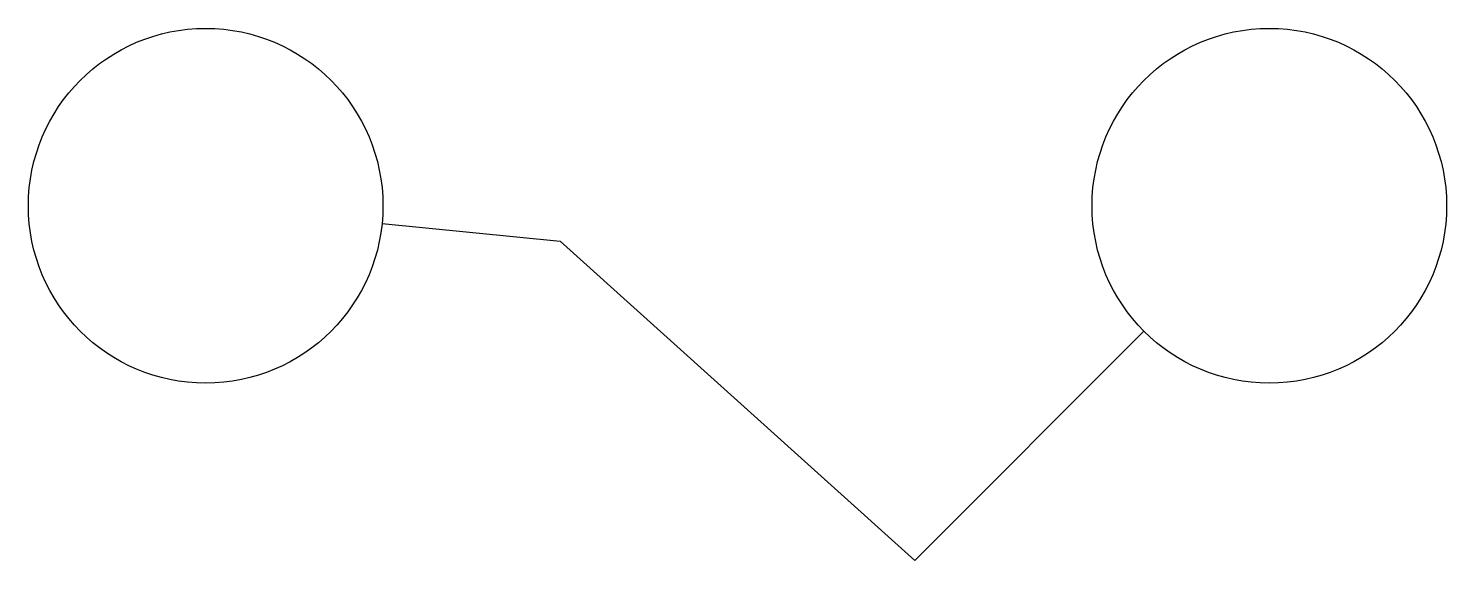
# Model space of a CAD drawing. Header units: millimetres. Extents: x 5 to 45, y 10 to 25.
import ezdxf

# ---------------------------------------------------------------- set-up
doc = ezdxf.new("R2010")
doc.units = ezdxf.units.MM
doc.layers.get('0').update_dxf_attribs({"lineweight": 25, "true_color": 0xffffff})

msp = doc.modelspace()

# ---------------------------------------------------------------- linework, layer by layer
msp.add_lwpolyline([(14.975, 19.502), (20, 19), (30, 10), (36.464, 16.464)])
for centre in [(10, 20), (40, 20)]:
    msp.add_circle(centre, 5)

doc.saveas('drawing.dxf')
